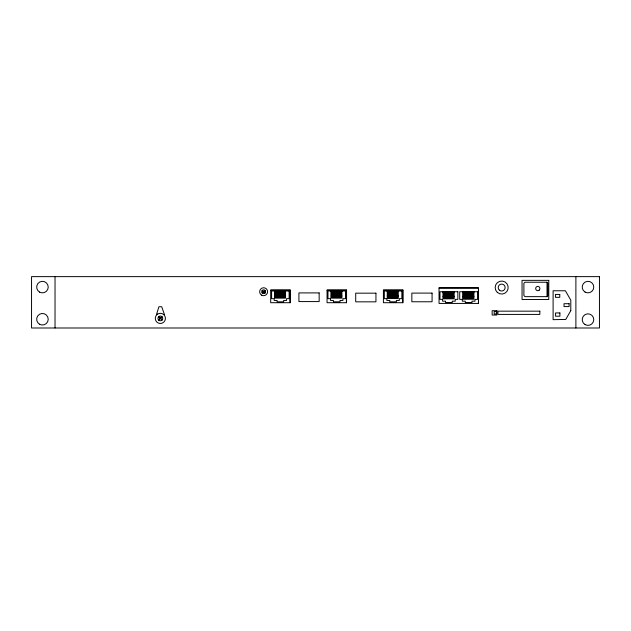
<?xml version="1.0" encoding="UTF-8"?>
<svg xmlns="http://www.w3.org/2000/svg" width="631" height="631" viewBox="0 0 631 631"><rect width="100%" height="100%" fill="white"/><g stroke="black" fill="none" stroke-linecap="round" stroke-linejoin="round"><path stroke-width="0.95" d="M262.299 290.402L262.007 290.796A1.869 1.869 0 0 0 262.007 292.666L262.299 293.052A1.869 1.869 0 0 0 264.949 293.052L265.241 292.666A1.869 1.869 0 0 0 265.241 290.796L264.949 290.402A1.869 1.869 0 0 0 262.299 290.402L263.624 291.561L264.949 290.402M158.547 319.878L160.164 318.166L158.76 316.691M161.733 316.51L160.329 317.992L158.925 316.557M158.744 320.114A2.358 2.358 0 0 0 161.599 320.414L162.435 319.523A2.358 2.358 0 0 0 161.986 316.691L161.481 316.328A2.358 2.358 0 0 0 159.122 316.391L158.649 316.778A2.358 2.358 0 0 0 158.349 319.641L158.744 320.114L160.369 318.395L161.986 320.098M161.986 316.691L160.542 318.205L162.175 319.878M262.157 292.855L263.435 291.727L262.149 290.607M262.299 293.052L263.624 291.893L264.949 293.052M265.099 290.607L263.813 291.727L265.099 292.847M547.014 282.231L524.897 282.231L523.896 283.232L523.896 295.537L525 296.641L547.053 296.641L547.779 295.923L547.779 282.996L547.014 282.231L547.014 296.641M439.042 288.004L478.511 288.004L478.511 303.424L439.042 303.424L439.042 287.894L478.424 287.894L478.424 303.424M270.691 290.181L290.039 290.181L290.039 302.714M327.055 290.181L346.403 290.181L346.403 302.714M383.411 290.181L402.759 290.181L402.759 302.714M274.524 291.467L275.258 291.467M276.047 291.467L276.78 291.467M277.506 291.467L278.239 291.467M278.973 291.467L279.699 291.467M280.432 291.467L281.158 291.467M281.891 291.467L282.617 291.467M283.351 291.467L284.084 291.467M284.81 291.467L285.543 291.467M330.889 291.467L331.614 291.467M332.411 291.467L333.144 291.467M333.87 291.467L334.604 291.467M335.329 291.467L336.063 291.467M336.788 291.467L337.522 291.467M338.248 291.467L338.981 291.467M339.715 291.467L340.44 291.467M341.174 291.467L341.899 291.467M387.245 291.467L387.978 291.467M388.775 291.467L389.501 291.467M390.234 291.467L390.96 291.467M391.693 291.467L392.419 291.467M393.152 291.467L393.878 291.467M394.612 291.467L395.345 291.467M396.071 291.467L396.804 291.467M397.53 291.467L398.264 291.467M442.954 292.185L443.696 292.185M444.508 292.185L445.249 292.185M445.999 292.185L446.74 292.185M447.489 292.185L448.231 292.185M448.972 292.185L449.722 292.185M450.463 292.185L451.212 292.185M451.954 292.185L452.695 292.185M453.444 292.185L454.186 292.185M462.689 292.185L463.43 292.185M464.242 292.185L464.984 292.185M465.733 292.185L466.475 292.185M467.216 292.185L467.965 292.185M468.707 292.185L469.456 292.185M470.198 292.185L470.947 292.185M471.688 292.185L472.43 292.185M473.179 292.185L473.92 292.185M274.524 295.971L275.258 295.971M277.506 295.971L278.239 295.971M278.973 295.971L279.699 295.971M281.891 295.971L282.617 295.971M283.351 295.971L284.084 295.971M332.411 295.971L333.144 295.971M333.87 295.971L334.604 295.971M336.788 295.971L337.522 295.971M338.248 295.971L338.981 295.971M341.174 295.971L341.899 295.971M387.245 295.971L387.978 295.971M388.775 295.971L389.501 295.971M391.693 295.971L392.419 295.971M393.152 295.971L393.878 295.971M396.071 295.971L396.804 295.971M397.53 295.971L398.264 295.971M442.954 296.68L443.696 296.68M445.999 296.68L446.74 296.68M447.489 296.68L448.231 296.68M448.972 296.68L449.722 296.68M450.463 296.68L451.212 296.68M451.954 296.68L452.695 296.68M453.444 296.68L454.186 296.68M462.689 296.68L463.43 296.68M464.242 296.68L464.984 296.68M465.733 296.68L466.475 296.68M468.707 296.68L469.456 296.68M470.198 296.68L470.947 296.68M471.688 296.68L472.43 296.68M473.179 296.68L473.92 296.68M157.182 314.522L156.48 314.522L158.925 306.737L161.717 306.737L164.423 314.522L163.555 314.522M575.89 276.63L575.89 327.994M473.92 291.735L473.92 299.212L473.179 299.212L473.179 291.735M472.43 291.735L472.43 299.212L471.688 299.212L471.688 291.735M470.947 291.735L470.947 299.212L470.198 299.212L470.198 291.735M469.456 291.735L469.456 299.212L468.707 299.212L468.707 291.735M467.965 291.735L467.965 299.212L467.216 299.212L467.216 291.735M466.475 291.735L466.475 299.212L465.733 299.212L465.733 291.735M464.984 291.735L464.984 299.212L464.242 299.212L464.242 291.735M463.43 291.735L463.43 299.212L462.689 299.212L462.689 291.735M454.186 291.735L454.186 298.849L453.444 298.849L453.444 291.735M452.695 291.735L452.695 298.849L451.954 298.849L451.954 291.735M451.212 291.735L451.212 298.849L450.463 298.849L450.463 291.735M449.722 291.735L449.722 298.849L448.972 298.849L448.972 291.735M448.231 291.735L448.231 298.849L447.489 298.849L447.489 291.735M446.74 291.735L446.74 298.849L445.999 298.849L445.999 291.735M445.249 291.735L445.249 298.849L444.508 298.849L444.508 291.735M443.696 291.735L443.696 298.849L442.954 298.849L442.954 291.735M398.264 291.017L398.264 298.495L397.53 298.495L397.53 291.017M396.804 291.017L396.804 298.495L396.071 298.495L396.071 291.017M395.345 291.017L395.345 298.495L394.612 298.495L394.612 291.017M393.878 291.017L393.878 298.495L393.152 298.495L393.152 291.017M392.419 291.017L392.419 298.495L391.693 298.495L391.693 291.017M390.96 291.017L390.96 298.495L390.234 298.495L390.234 291.017M389.501 291.017L389.501 298.495L388.775 298.495L388.775 291.017M387.978 291.017L387.978 298.495L387.245 298.495L387.245 291.017M341.899 291.017L341.899 298.14L341.174 298.14L341.174 291.017M340.44 291.017L340.44 298.14L339.715 298.14L339.715 291.017M338.981 291.017L338.981 298.14L338.248 298.14L338.248 291.017M337.522 291.017L337.522 298.14L336.788 298.14L336.788 291.017M336.063 291.017L336.063 298.14L335.329 298.14L335.329 291.017M334.604 291.017L334.604 298.14L333.87 298.14L333.87 291.017M333.144 291.017L333.144 298.14L332.411 298.14L332.411 291.017M331.614 291.017L331.614 298.14L330.889 298.14L330.889 291.017M285.543 291.017L285.543 298.14L284.81 298.14L284.81 291.017M284.084 291.017L284.084 298.14L283.351 298.14L283.351 291.017M282.617 291.017L282.617 298.14L281.891 298.14L281.891 291.017M281.158 291.017L281.158 298.14L280.432 298.14L280.432 291.017M279.699 291.017L279.699 298.14L278.973 298.14L278.973 291.017M278.239 291.017L278.239 298.14L277.506 298.14L277.506 291.017M276.78 291.017L276.78 298.14L276.047 298.14L276.047 291.017M275.258 291.017L275.258 298.14L274.524 298.14L274.524 291.017M55.031 276.63L55.031 327.994M570.787 310.641L565.77 319.428L553.103 319.672L553.103 290.765L565.392 290.765L570.787 300.167L570.787 310.641M157.711 314.096L156.685 314.924A5.056 5.056 0 0 0 156.882 322.078A5.056 5.056 0 0 0 164.036 321.873A5.056 5.056 0 0 0 163.839 314.727L162.766 313.954A5.056 5.056 0 0 0 157.711 314.096M599.45 276.63L31.55 276.63L31.55 327.994L599.45 327.994L599.45 276.63M548.781 280.353L522.05 280.353L522.05 299.504L548.781 299.504L548.781 280.353M290.205 290.071L270.691 290.071L270.691 302.714L290.205 302.714L290.205 290.071M346.561 290.071L327.055 290.071L327.055 302.714L346.561 302.714L346.561 290.071M402.925 290.071L383.411 290.071L383.411 302.714L402.925 302.714L402.925 290.071M289.124 291.017L271.606 291.017L271.606 298.668L274.162 298.668L274.162 300.466L277.08 300.466L277.08 301.815L283.65 301.815L283.65 300.466L286.569 300.466L286.569 298.668L289.124 298.668L289.124 291.017M345.488 291.017L327.97 291.017L327.97 298.668L330.526 298.668L330.526 300.466L333.444 300.466L333.444 301.815L340.014 301.815L340.014 300.466L342.933 300.466L342.933 298.668L345.488 298.668L345.488 291.017M401.852 291.017L384.326 291.017L384.326 298.668L386.882 298.668L386.882 300.466L389.8 300.466L389.8 301.815L396.371 301.815L396.371 300.466L399.297 300.466L399.297 298.668L401.852 298.668L401.852 291.017M457.846 291.735L439.973 291.735L439.973 299.378L442.583 299.378L442.583 301.176L445.557 301.176L445.557 302.525L452.261 302.525L452.261 301.176L455.243 301.176L455.243 299.378L457.846 299.378L457.846 291.735M477.58 291.735L459.707 291.735L459.707 299.378L462.318 299.378L462.318 301.176L465.292 301.176L465.292 302.525L471.996 302.525L471.996 301.176L474.977 301.176L474.977 299.378L477.58 299.378L477.58 291.735M319.152 292.91L298.92 292.91L298.92 301.579L319.152 301.579L319.152 292.91M375.942 293.17L355.71 293.17L355.71 301.839L375.942 301.839L375.942 293.17M432.077 293.099L411.846 293.099L411.846 301.768L432.077 301.768L432.077 293.099M559.776 294.44L555.446 294.44L555.446 297.327L559.776 297.327L559.776 294.44M569.091 303.7L564.035 303.7L564.035 306.587L569.091 306.587L569.091 303.7M496.849 310.689L492.156 310.689L492.156 315.027L496.849 315.027L496.849 310.689M539.844 311.162L497.938 311.162L497.938 314.412L539.844 314.412L539.844 311.162M496.36 311.469L494.191 311.469L494.191 314.001L496.36 314.001L496.36 311.469M559.902 312.944L555.564 312.944L555.564 316.202L559.902 316.202L559.902 312.944M539.276 290.071A2.169 2.114 -90 0 0 538.33 286.442A2.169 2.114 -90 0 0 535.751 289.101A2.169 2.114 -90 0 0 539.276 290.071M497.299 292.374A6.499 6.499 0 0 0 508.026 288.935A6.499 6.499 0 0 0 499.681 281.363A6.499 6.499 0 0 0 497.299 292.374M499.334 290.126A3.47 3.47 0 0 0 505.06 288.288A3.47 3.47 0 0 0 500.604 284.25A3.47 3.47 0 0 0 499.334 290.126M261.636 295.166A3.975 3.975 0 0 0 267.599 291.727A3.975 3.975 0 0 0 261.636 288.288A3.975 3.975 0 0 0 261.636 295.166M39.556 324.255A5.782 5.782 0 0 0 48.224 319.247A5.782 5.782 0 0 0 39.556 314.246A5.782 5.782 0 0 0 39.556 324.255M585.103 324.618A5.782 5.782 0 0 0 593.771 319.609A5.782 5.782 0 0 0 585.103 314.601A5.782 5.782 0 0 0 585.103 324.618M39.556 292.098A5.782 5.782 0 0 0 48.224 287.097A5.782 5.782 0 0 0 39.556 282.089A5.782 5.782 0 0 0 39.556 292.098M585.103 292.098A5.782 5.782 0 0 0 593.771 287.097A5.782 5.782 0 0 0 585.103 282.089A5.782 5.782 0 0 0 585.103 292.098"/></g></svg>
